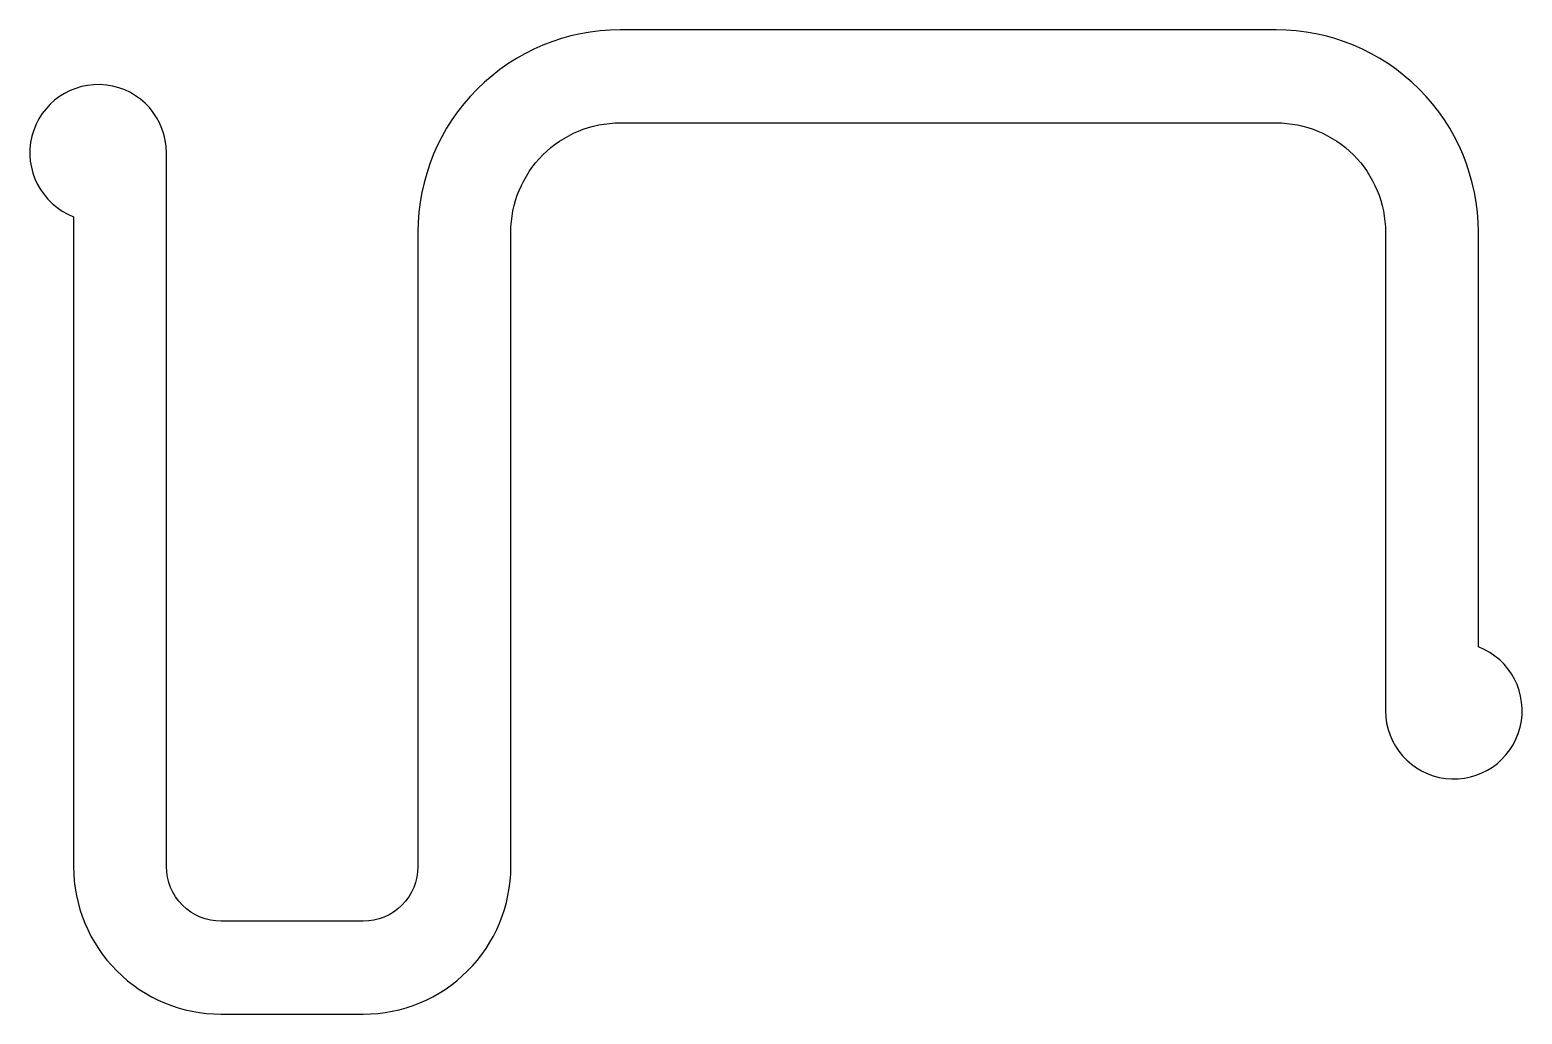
# Model space of a CAD drawing. Extents: x 389.6 to 416.9, y 469.1 to 487.1.
import ezdxf

# ---------------------------------------------------------------- set-up
doc = ezdxf.new("R2010")
doc.units = 0
doc.layers.add('ANA', color=220, linetype='CONTINUOUS')

msp = doc.modelspace()

# ---------------------------------------------------------------- linework, layer by layer
at = {"layer": 'ANA', "color": 0}
msp.add_lwpolyline([(390.447, 472.813), (390.447, 471.813, 0.414214), (393.147, 469.113), (394.147, 469.113), (394.747, 469.113), (395.747, 469.113, 0.414214), (398.447, 471.813), (398.447, 472.813), (398.447, 483.413, -0.414214), (400.447, 485.413), (412.447, 485.413, -0.414214), (414.447, 483.413), (414.447, 474.663, 1.898672), (416.147, 475.83), (416.147, 483.413, 0.414214), (412.447, 487.113), (400.447, 487.113, 0.414214), (396.747, 483.413), (396.747, 472.813), (396.747, 471.813, -0.414214), (395.747, 470.813), (394.747, 470.813), (394.147, 470.813), (393.147, 470.813, -0.414214), (392.147, 471.813), (392.147, 472.813), (392.147, 484.863, 1.898672), (390.447, 483.697)], format="xyb", close=True, dxfattribs=at)

doc.saveas('drawing.dxf')
